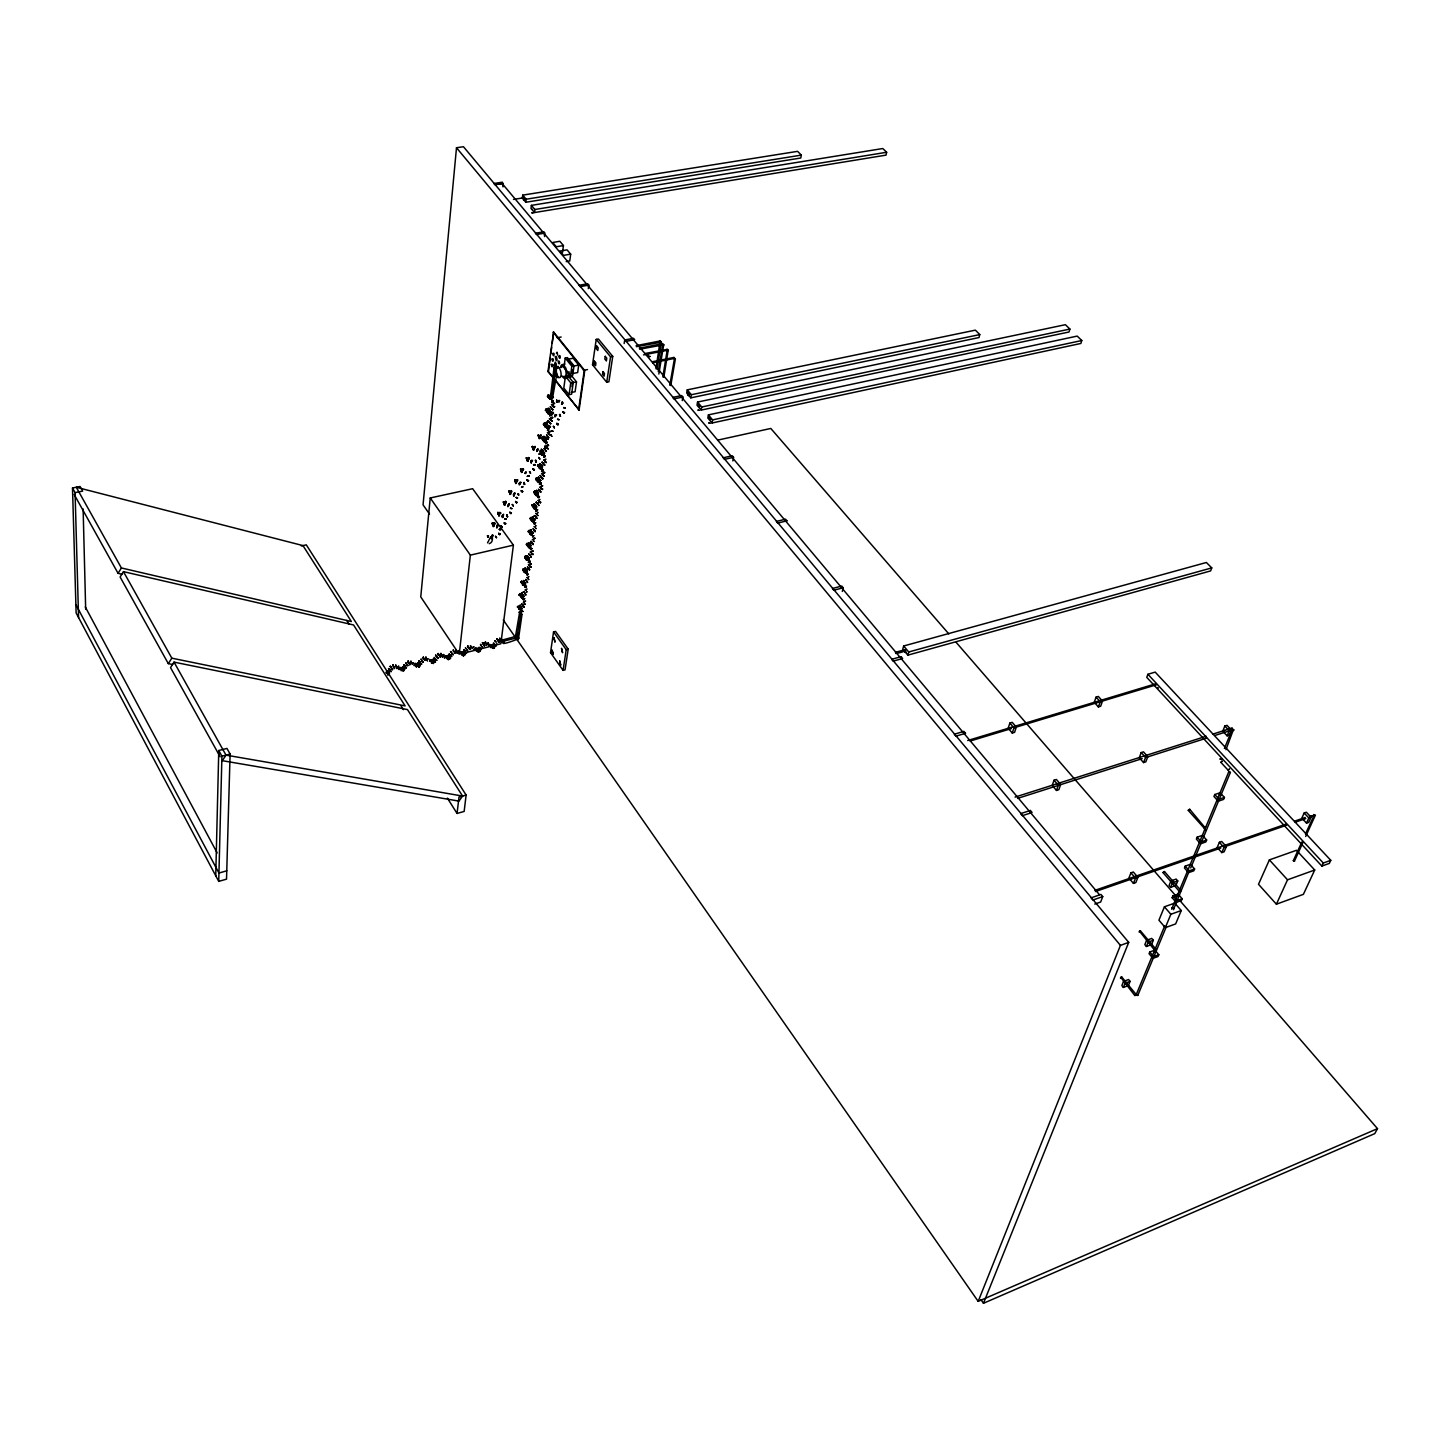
<?xml version="1.0" encoding="UTF-8"?>
<svg xmlns="http://www.w3.org/2000/svg" width="1450" height="1450" viewBox="0 0 1450 1450"><rect width="100%" height="100%" fill="white"/><g stroke="black" fill="none" stroke-linecap="round" stroke-linejoin="round"><path stroke-width="1.5" d="M485.134 643.709L485.641 641.987L485.714 643.147M553.755 426.699L553.991 427.478M487.726 644.507L488.233 642.803L487.979 643.945M492.003 535.648L492.656 534.76L492.275 536.264M533.419 539.962L532.712 539.491M556.093 415.208L555.096 414.954L555.205 416.531M493.308 535.938C490.154 532.73 495.429 541.521 489.23 543.696M905.162 650.832C904.039 650.162 906.757 651.104 905.543 651.286C902.788 648.44 910.274 651.104 895.701 653.479M215.742 875.746L218.769 750.52L226.943 748.418L230.097 754.054L226.526 879.153L218.733 881.382L76.125 612.951L72.5 488.034L80.076 486.493L82.668 491.097L75.074 492.638L72.5 488.034M218.733 881.382L221.922 756.193L218.769 750.52M530.156 551.979L531.552 552.812M530.12 555.132L529.413 554.679M529.721 565.482L528.344 564.576M555.64 358.712L556.002 357.679M556.383 353.202L557.09 352.223L557.652 355.159M558.178 361.884C559.102 358.241 560.606 366.306 558.395 363.098M527.891 578.043L527.22 577.499M526.477 580.326L525.77 580.036M526.096 590.476L525.426 589.933M548.499 397.789L548.571 396.847M549.985 398.659L551.526 399.529L549.949 396.557L550.656 398.097M551.997 413.051L552.522 414.501L551 415.316L551.236 412.036L548.662 414.156L548.807 412.289L547.248 411.383M1134.752 995.461C1139.374 995.135 1135.024 994.392 1134.788 995.479L1120.741 977.282L1121.684 976.938L1136.111 994.446M544.964 425.811L545.653 427.188M546.559 410.966L547.248 412.344M545.961 426.771L546.65 428.131L547.556 426.717M548.082 411.854L548.154 410.912M542.59 438.806L543.261 440.166M543.605 438.244L542.916 440.601L544.566 439.64M540.071 467.915L541.557 468.785L539.346 466.61M540.27 466.066L539.364 467.462L538.693 466.103M540.56 467.897L539.889 466.537L539.001 467.933L540.886 467.426L540.288 468.296L538.856 467.426L540.705 466.157L540.179 469.075L541.194 468.912L541.72 467.589L539.255 466.936M542.01 454.321L543.514 455.209L541.285 453.016M542.137 453.397L541.43 451.149L540.071 451.004L541.521 452.074M536.772 479.551L538.258 480.439L536.826 477.721L536.301 479.044L537.642 479.171L535.702 479.588L536.609 478.192L537.261 479.551M536.337 493.761L535.684 492.402L535.521 494.233M531.135 519.154L531.769 520.496L532.658 519.118M532.168 505.216L533.582 506.068L533.582 504.437L531.787 505.651L533.201 506.503C536.228 504.546 531.679 509.222 533.673 505.706L532.404 504.727L533.636 507.427L534.524 506.05L532.259 504.854M533.455 506.123L532.005 505.234L533.201 506.159M528.289 531.298L529.848 532.168M529.776 533.129L531.153 533.092L529.631 533.111L530.265 534.452L531.643 533.183L530.247 532.331L529.866 534.343C533.745 533.038 530.754 535.612 531.28 533.582L530.011 532.639M530.609 533.926L531.244 535.268L531.407 533.455M530.718 532.984L529.286 530.428L529.921 533.455M524.791 556.909L526.151 556.854L524.646 556.873L525.281 558.214L526.64 556.981L525.263 556.129L524.882 558.105L526.278 557.344L525.625 556.039L525.099 557.344L526.423 557.452L524.9 556.492M526.459 544.149L527.999 545.019M527.782 545.961L529.322 546.849M528.452 559.446L527.365 560.153M530.011 547.139L528.688 547.647M980.871 1299.562L983.463 1303.278L1128.716 942.373L463.456 146.722L456.496 147.737L423.056 504.836L429.526 514.116M491.876 646.646L490.952 647.552L492.402 645.178L491.151 646.247M523.831 570.249L524.465 571.572L525.335 570.231M525.571 572.188L524.954 570.847L524.066 572.206L525.571 572.188L524.773 570.593L526.151 571.427L524.393 572.533L525.136 570.502L525.915 571.898L524.61 571.789L525.335 570.956L526.549 572.424M524.229 603.798L524.936 604.07M465.812 652.627L500.848 643.782L513.391 545.146L472.646 488.704L430.233 497.966L420.754 596.911L459.233 654.276M521.076 581.976L522.562 582.9M522.217 596.657L521.783 595.08M523.776 584.694L523.16 583.353L522.29 584.694L523.776 584.694L522.979 583.099L524.338 583.933L522.598 585.021L523.341 583.009L524.121 584.404L522.816 584.314L523.541 583.462L524.755 584.912M502.951 186.905L502.316 182.192L493.906 183.516L494.921 184.73L503.331 183.407M459.487 652.083L470.362 555.132L430.233 497.966M522.707 195.134L522.362 198.161L525.806 202.257L800.763 158.014L801.342 155.114L797.591 151.344L522.707 195.134L526.169 199.212L525.806 202.257M466.121 795.053L464.145 811.438L457.058 813.45L458.998 797.065L466.121 795.053L306.312 544.856L301.31 545.961M531.371 205.374L531.008 208.419L534.488 212.552L886.004 155.132L886.657 152.268L882.796 148.534L531.371 205.374L534.851 209.507L534.488 212.552M544.638 236.568L544.004 231.801L535.467 233.233L536.518 234.501L545.073 233.069M455.59 651.213L455.753 649.473L456.206 650.669M401.052 668.559L399.837 667.562M402.701 668.033L401.251 668.867L402.882 666.638L403.408 668.359M456.841 653.08L457.384 651.648M458.182 652.138L458.508 651.014M562.546 252.354L563.434 245.557L559.827 241.28L552.704 242.494L556.311 246.772L563.434 245.557M547.973 371.417L553.664 332.068L584.749 370.566L579.094 409.969L547.973 371.417L552.686 376.583M548.517 371.327L550.221 358.241M550.801 353.873L551.671 347.329M552.232 342.979L553.664 332.068M570.684 254.149L563.543 255.381L559.918 251.068L567.041 249.853L570.684 254.149L569.778 260.946L566.207 261.58M565.228 358.023L563.941 367.484L570.521 375.731L572.678 375.296L574.001 365.835L567.385 357.606L565.228 358.023L571.844 366.27L570.521 375.731M565.428 376.239L563.814 388.038L569.089 394.69L571.59 394.183L573.257 382.383L567.947 375.749L565.428 376.239L570.738 382.891L569.089 394.69M674.395 358.494C674.395 357.353 675.664 359.781 674.504 358.386L669.773 385.247M572.786 369.877L572.279 373.611L577.662 372.541L578.713 365.092L573.185 358.241L567.802 359.292L573.312 366.143L578.713 365.092M572.007 386.624L572.569 382.691L576.502 381.894L575.106 391.718L571.191 392.515M588.301 288.641L588.809 285.106L587.685 283.765L579.021 285.324L580.127 286.665L588.809 285.106M516.889 637.692L515.384 637.021L519.716 611.719L520.731 612.516L520.151 616.667M552.631 391.192L552.015 395.415L550.601 395.705L554.335 365.382C555.839 368.608 556.746 362.355 554.263 365.545M516.653 638.852L521.003 613.549L522.036 614.347L518.429 639.214L516.907 638.544M555.459 369.297L551.489 396.829L552.613 397.644L556.8 373.937M578.568 410.078L584.205 370.674L553.139 332.177M662.831 376.982L667.326 349.396L645.395 353.438M517.759 633.233L517.161 637.384L515.384 637.021M518.647 627.016L519.245 622.884M553.229 386.951L554.154 380.607M554.77 376.366L555.368 372.124M1310.021 817.075C1314.57 813.903 1319.79 815.353 1309.459 815.987M550.529 652.627L553.556 631.928L555.549 631.421L568.201 649.147L565.047 669.846L563.071 670.371L550.529 652.627L552.522 652.119M592.524 364.766L596.222 339.409L598.397 338.992L612.752 356.392L608.891 381.785L606.716 382.22L592.524 364.766L594.681 364.349M655.944 368.771L660.131 340.986L661.436 342.2L656.923 369.061M663.828 377.272L668.214 350.139L643.492 354.888M667.435 350.374C669.411 350.864 665.188 348.798 668.377 350.483M658.844 374.028L663.683 344.774L639.613 349.233M563.071 670.371L566.207 649.654L553.556 631.928M606.716 382.22L610.559 356.827L596.222 339.409M636.115 345.662L660.022 340.986L661.436 342.164L636.369 346.677M624.153 343.559L624.714 339.989L633.505 338.285L634.683 339.681L625.893 341.403L624.714 339.989M639.359 348.218L662.342 343.704L663.683 344.81L662.741 344.774L658.246 371.508M670.77 385.537L675.41 358.766M682.243 400.599L682.877 397.028L681.645 395.56L672.709 397.409L673.942 398.895L682.877 397.028M687.246 389.869L686.684 392.968L690.798 397.844L978.986 337.56L979.783 334.587L975.379 330.147L687.246 389.869L691.36 394.726L690.798 397.844M697.559 402.067L696.997 405.184L701.147 410.096L1069.012 331.996L1069.901 329.059L1065.369 324.691L697.559 402.067L701.709 406.997L701.147 410.096M708.397 414.899L707.817 418.017L712.022 423.001L1080.866 343.451L1081.773 340.514L1077.205 336.092L708.397 414.899L712.603 419.884L712.022 423.001M1136.148 994.773L1137.761 995.443L1136.129 994.845L1164.713 925.916M1164.495 871.631L1163.027 872.556L1164.423 871.486L1180.916 890.518M440.691 655.019L441.054 653.914M732.848 460.919L733.555 457.33L732.268 455.789L723.206 457.801L724.511 459.36L733.555 457.33M1188.221 810.314L1189.671 809.227L1205.168 827.805L1204.171 828.131L1188.293 810.459L1189.725 809.372M443.283 655.98L443.827 654.548M1180.717 890.971L1179.43 891.424L1180.844 890.373M1204.171 828.131L1205.584 826.935M1220.864 762.265L1222.35 761.159L1220.9 762.392L1228.15 770.222L1229.564 768.953L1228.277 770.24M532.404 209.308L532.567 209.38M558.939 355.993C560.987 353.601 560.262 361.684 558.939 356.772M842.305 591.419L843.211 587.794L841.761 586.072L832.445 588.482L833.895 590.204L843.211 587.794M462.949 652.862L461.481 653.551L462.967 651.902L463.547 653.461M903.658 645.993L902.788 649.147L907.863 655.146L1210.623 570.919L1211.765 567.893L1206.382 562.491L903.658 645.993L908.733 651.993L907.863 655.146M485.388 643.129L485.206 641.969L485.569 643.728M545.091 425.593L545.671 426.536M1009.871 723.061L1008.167 728.299L1012.263 733.048L1014.601 732.341L1016.305 727.103L1012.227 722.354L1009.871 723.061L1013.967 727.809L1012.263 733.048M662.342 343.704L663.737 345.009M673.942 357.498L674.25 358.458L674.033 357.425L652.409 361.739M1054.041 780.227L1052.211 785.465L1056.47 790.431L1058.844 789.688L1060.675 784.45L1056.416 779.484L1054.041 780.227L1058.301 785.193L1056.47 790.431M1096.073 697.124L1094.243 702.308L1098.393 706.929L1100.659 706.259L1102.489 701.057L1098.339 696.453L1096.073 697.124L1100.242 701.746L1098.393 706.929M410.604 662.686L411.021 661.617M444.878 656.741C444.262 659.533 445.023 654.294 445.531 657.303L446.473 656.053L445.186 655.871M413.178 663.737L413.594 662.65M1147.911 674.286L1146.769 677.368L1321.856 866.085L1329.324 863.403L1330.774 860.321L1155.179 672.111L1147.911 674.286L1323.306 863.022L1330.774 860.321M1141.204 752.568L1139.229 757.77L1143.561 762.573L1145.826 761.848L1147.802 756.664L1143.47 751.861L1141.204 752.568L1145.536 757.389L1143.561 762.573M1102.743 896.589L1092.901 900.033L1091.071 897.858L1100.931 894.433L1102.743 896.589L1100.677 902.009L1094.768 904.075M1130.946 872.846L1128.898 878.066L1133.447 883.376L1135.857 882.543L1137.924 877.322L1133.356 872.012L1130.946 872.846L1135.513 878.156L1133.447 883.376M503.277 619.947L978.188 1301.375L1120.433 945.382L1128.716 942.373M1222.749 731.162L1224.833 726.033L1227.026 725.344L1231.412 730.002L1229.31 735.132L1227.135 735.839L1222.749 731.162L1224.942 730.474M1123.533 981.396L1121.847 985.583L1123.351 987.414L1128.39 985.547L1130.094 981.378L1128.571 979.529L1123.533 981.396L1125.055 983.245L1123.351 987.414M1227.135 735.839L1229.238 730.709L1231.412 730.002M1224.416 748.472L1232.137 729.586L1233.316 730.564L1233.515 729.368L1225.957 749.704M1146.624 940.289L1144.848 944.621L1146.406 946.469L1151.518 944.621L1153.312 940.271L1151.735 938.422L1146.624 940.289L1148.183 942.137L1146.406 946.469M1170.947 880.911L1169.081 885.461L1170.694 887.327L1175.896 885.497L1177.762 880.947L1176.149 879.081L1170.947 880.911L1172.561 882.778L1170.694 887.327M1164.423 906.794L1158.931 920.188L1165.311 927.656L1175.642 923.922L1181.243 910.546L1174.79 903.096L1164.423 906.794L1170.857 914.279L1165.311 927.656M1149.777 951.979L1149.053 953.701L1152.967 958.359L1158.079 956.493L1158.804 954.752L1154.889 950.113L1149.777 951.979L1153.692 956.637L1158.804 954.752M1172.162 897.731L1172.905 895.919L1178.107 894.07L1182.167 898.746L1181.406 900.541L1176.204 902.408L1172.162 897.731L1175.624 896.499M1185.212 866.121L1184.451 867.97L1188.565 872.664L1193.803 870.816L1194.582 868.967L1190.45 864.291L1185.212 866.121L1189.326 870.798L1173.376 909.73M1197.156 837.176L1196.377 839.079L1200.546 843.773L1205.856 841.942L1206.636 840.039L1202.449 835.363L1197.156 837.176L1201.343 841.87L1206.636 840.039M1214.756 794.528L1213.958 796.503L1218.236 801.197L1223.601 799.403L1224.416 797.428L1220.121 792.751L1214.756 794.528L1219.051 799.222L1224.416 797.428M1171.636 909.186L1228.875 771.545M1154.164 951.834L1154.889 950.113M1177.364 895.882L1178.107 894.07M1219.305 794.709L1220.121 792.751M1137.779 995.407L1166.434 926.441M1190.722 867.934L1230.379 772.451L1228.857 771.618M399.457 668.957L399.674 668.486M1219.396 842.287L1217.202 847.471L1221.824 852.6L1224.126 851.803L1226.338 846.637L1221.697 841.489L1219.396 842.287L1224.018 847.434L1221.824 852.6M396.883 667.87L397.101 667.399M398.224 667.054L398.696 666.003L397.844 667.616M398.442 666.583L397.771 666.982M395.669 665.967L395.868 665.496M414.827 664.553L414.646 665.024M412.253 663.502L412.072 663.991M503.857 641.426L503.875 642.006M429.762 661.127L429.907 660.62M501.247 640.664L501.283 641.263M427.17 660.131L427.315 659.623M428.656 658.753L428.076 659.152M425.938 658.246L426.083 657.738M442.178 656.306L442.286 655.781M459.686 653.406L459.759 652.881M474.513 649.582L474.802 648.458L475.944 649.292L474.966 648.204M470.67 646.881L470.706 646.319M471.921 648.73L471.957 648.168M473.298 647.189L473.262 647.733M659.967 341.058L660.185 342.001M455.916 650.107L456.025 651.268M501.555 640.229L516.001 636.351L516.544 638.054M503.531 643.456C506.34 638.852 501.156 643.456 503.585 642.713C499.253 646.918 541.394 630.931 501.99 641.625M1269.384 859.886L1258.509 884.301L1276.399 904.202L1303.387 894.342L1314.715 870.018L1296.481 850.298L1269.384 859.886L1287.527 879.806L1276.399 904.202M1304.166 812.997L1301.846 818.126L1306.523 823.111L1308.734 822.349L1311.054 817.22L1306.378 812.236L1304.166 812.997L1308.842 817.981L1311.054 817.22M1306.523 823.111L1308.842 817.981M556.021 367.756L558.069 367.448M557.398 367.72L557.525 366.759M1293.327 860.666L1294.433 861.155L1293.327 860.666L1301.81 842.015M1314.135 815.19L1305.489 833.931M1294.433 861.155L1302.879 842.649M1305.689 836.487L1315.114 815.77M1321.856 866.085L1323.306 863.022M1234.004 730.093L1232.156 729.839M1230.398 772.397L1228.549 771.908M487.544 542.862L490.608 537.044M1180.209 900.957L1377.5 1128.644L1374.763 1133.628L983.463 1303.278M502.443 515.276L503.585 514.224L503.331 515.638M1158.296 688.134L1157.879 687.481M504.926 502.534L506.068 501.483L505.126 503.132M516.327 480.856L517.505 479.787L517.215 481.219M550.692 398.388L549.224 397.499L550.692 396.702L550.257 398.968L548.789 398.079L550.257 397.282M545.236 425.394L546.215 427.097M541.285 452.382L540.324 450.696L540.306 452.346L542.119 452.835M538.53 464.725L537.624 466.121L539.201 466.084L539.327 464.344L537.497 465.613L538.929 466.483M537.334 480.439L539.237 480.494L537.805 479.624L537.406 481.744L538.838 480.965L537.424 480.095M527.963 458.708L529.159 457.656L528.869 459.088M528.96 547.23L529.794 546.052L528.398 545.2L527.564 546.378L529.159 547.737M533.872 447.47L535.086 446.401L534.071 448.068M539.853 436.124L541.067 435.054L540.053 436.722M517.831 493.888L518.339 494.613M122.453 574.345L118.066 573.33L121.401 567.965L76.288 487.254L302.978 545.599L351.353 621.524L121.401 567.965M123.468 571.644L171.825 658.173L405.13 705.914L353.564 624.968L123.468 571.644L120.114 577.009L168.309 663.629L172.713 664.517M400.508 668.686L400.381 667.435M168.309 663.629L171.825 658.173M174.036 662.124L226.019 755.124L222.321 760.688L458.961 801.107L462.568 796.068L407.468 709.594L174.036 662.124L170.52 667.598L220.164 756.809M515.529 481.636L514.659 480.113L516.418 483.376L515.529 481.853M430.215 660.421C433.224 658.717 427.333 662.433 430.342 660.729M489.737 645.105C492.456 643.438 486.964 647.008 489.683 645.341M460.157 652.717L461.136 651.811L460.139 653.334M523.323 197.852L524.592 199.23L523.45 197.834L523.577 198.813L523.396 197.834L513.518 199.411M386.353 672.419L387.277 671.604L386.425 672.909M387.639 674.812L387.621 673.362M522.036 614.347L520.278 613.894M520.731 612.516L518.937 612.154L520.151 612.335M699.806 406.544L698.501 405.239L699.788 406.58M548.897 412.652L548.082 413.939L549.369 412.489M550.311 414.464L549.768 415.788L551.054 414.337M546.396 423.799L546.396 422.131L547.303 424.161L544.692 426.119L544.475 423.491L544.711 425.466M548.299 428.439C546.324 430.251 551.181 429.762 547.375 430.215M543.243 438.643L542.717 439.966M544.638 440.456L544.094 441.779L545.744 440.927L543.678 440.419L542.971 438.136L543.931 438.208M544.91 440.456L544.384 441.761M544.838 441.652L545.363 440.329M539.346 465.939L538.802 467.244L540.161 466.429M540.995 467.716L540.469 469.021M540.904 468.948L541.448 467.643M539.074 481.146L538.258 482.524L539.255 482.343M538.965 482.397L539.889 481.636L538.784 481.201M1313.718 814.519L1314.262 815.607M537.062 495.737L537.588 494.432M535.159 508.932C537.37 506.177 532.313 509.349 535.449 508.841L535.993 507.536M532.567 519.481L531.135 519.698M533.274 522C535.485 519.245 530.446 522.435 533.582 521.891L534.198 521.184M531.425 534.959L531.951 533.673M533.038 536.645C532.73 534.688 533.165 538.186 532.44 536.717M529.576 547.792L529.703 546.451M525.244 570.593L523.921 571.373L523.831 568.672L523.088 570.702L524.827 569.596L523.45 568.763L522.761 570.376L524.266 570.376L523.649 569.034L522.852 569.487L524.356 570.394M525.933 573.112C528.978 570.086 522.942 573.421 526.241 572.931M522.689 582.556C521.13 585.129 524.991 582.519 522.236 581.631L521.329 581.613L522.199 582.991L522.725 581.686L521.42 581.577M524.139 585.582C527.184 582.519 521.166 585.927 524.447 585.383M525.752 587.214C525.752 584.549 525.879 588.646 525.154 587.232M388.129 672.129L388.419 670.734L387.476 671.567M389.343 674.014L388.799 672.311L388.509 673.706M388.165 675.066L388.147 673.616M431.466 660.457L432.879 660.257L432.517 661.671M478.627 650.379L480.041 650.198L479.606 651.63M494.341 644.235L493.616 642.821L493.507 643.927M478.536 650.434L478.79 651.847L477.558 651.63L479.044 650.053L480.258 651.032L478.971 651.141M555.749 364.675C555.241 356.863 554.371 369.442 555.767 365.11M499.162 512.629L500.794 513.373L499.308 513.572M667.036 349.178L667.254 350.175M511.415 492.474L511.143 490.571M463.746 653.261L463.148 651.684L462.749 653.116M516.2 480.24L517.704 480.041L517.143 481.581M521.982 469.22L523.504 469.021L522.942 470.579M533.745 446.854L535.286 446.654L534.706 448.213M528.797 459.451L528.543 457.511L527.963 459.07M449.989 655.074L449.174 653.732L449.138 654.766M539.726 435.489L541.267 435.29L539.853 436.468M674.25 358.458L652.663 362.772M551.87 412.398L553.537 413.196L551.181 413.939L551.254 415.461L551.834 413.558M435.018 658.717L434.184 657.412L434.184 658.409M403.589 668.124L402.701 666.855L402.756 667.798M554.099 364.566L556.021 365.201M556.564 366.669L555.857 367.557L557.289 366.759M556.637 367.738L557.724 367.575L557.126 366.56M502.262 641.625L502.153 640.338M389.524 673.779L388.618 672.546L388.691 673.471M1155.922 950.421L1154.871 950.638L1156.321 949.732M526.604 588.972L527.184 589.081M522.798 597.237L520.387 596.603L521.202 595.497L522.562 596.331C521.148 598.578 524.084 596.312 521.039 596.711L521.565 595.406L522.326 596.802M523.939 599.702L523.359 599.575M528.416 576.52L528.996 576.647M527.093 574.707L527.673 574.236M529.939 561.929L528.308 562.546M531.171 549.641L530.591 549.514M536.228 525.734L535.648 525.607M537.678 512.521L538.276 512.647M533.256 521.221L533.709 521.366M521.547 608.873L521.384 607.079L521.511 609.308M540.034 499.507L539.436 499.38M535.141 508.153L535.974 507.826M406.671 663.774L406.091 663.248M517.904 606.263L519.173 607.097C517.632 610.486 521.583 605.592 518.556 607.858L517.342 607.043L519.046 605.991L519.028 607.568L517.668 606.734M538.675 497.694C537.986 497.513 538.729 498.329 538.512 496.263L537.986 497.567M545.399 459.106L546.016 459.233M525.716 473.498L524.737 473.371L525.987 472.555M526.332 558.268L527.728 559.283C526.06 561.966 530.048 558.685 526.423 559.174L526.332 558.268L527.601 559.156L526.205 559.918L526.586 557.96L527.963 558.794L526.586 560.026L525.969 558.685L527.474 558.685L526.096 558.739M544.022 457.294L544.638 457.421M528.162 545.508L529.431 546.433M503.313 515.058L502.516 515.457M526.839 543.696L528.108 544.62M546.759 427.17L547.248 427.261M550.166 415.008L551.036 414.664M550.003 415.86L549.876 415.842M548.771 413.214L549.26 413.286M534.071 503.984L535.503 505.035L534.162 504.908C534.017 501.664 536.536 507.156 534.252 504.346M552.196 400.907L552.704 400.998M552.033 401.795L553.157 401.469M516.436 497.731L516.78 497.749M542.028 437.248L543.388 437.392M549.242 409.589L547.774 408.465L549.133 408.646M548.064 410.749L548.263 412.634L548.789 411.292L546.686 412.144L547.212 410.821L545.78 409.843M526.169 471.83L525.824 471.83M549.115 396.738L547.502 396.792L549.188 395.796M546.088 425.829L544.493 425.883M543.097 438.752L541.521 438.806M532.023 460.737L531.207 461.118M537.624 449.554L537.95 449.518M545.744 442.504L546.07 442.468M521.076 594.645L520.912 596.421M402.593 669.846L403.807 670.842L401.052 669.447L402.284 670.462M551.779 431.103L552.124 431.067M549.659 426.808L549.985 426.771M557.906 419.576L558.232 419.539M415.498 665.061L415.788 663.248M564.068 407.939L564.394 407.885M561.947 403.589C563.905 403.354 561.585 400.526 562.274 403.517M431.719 660.276L434.275 660.294L433.024 659.333L432.843 660.529L434.239 660.33L433.206 659.116L432.118 661.689M421.787 660.04L421.243 659.514M497.368 525.571L498.347 525.19L496.933 525.987M494.504 644.018L493.761 643.619M514.261 493.653L515.257 493.272L513.808 494.051M510.744 508.461L511.107 508.479M520.024 482.796L521.003 482.415L519.372 483.176M481.309 645.413L480.566 644.996M479.823 647.624L479.08 647.207M435.199 658.554L434.511 658.119M460.121 652.029L461.372 652.228L459.904 652.917M450.171 654.893L449.446 654.457M978.188 1301.375L1377.5 1128.644M490.988 646.247L492.184 646.482M547.393 445.422L548.481 445.132L546.777 445.821M1231.684 729.368C1233.316 729.731 1231.358 726.124 1232.391 729.894L1215.209 735.368M1125.055 983.245L1130.094 981.378M661.309 342.399L660.475 342.182M1148.183 942.137L1153.312 940.271M1287.527 879.806L1314.715 870.018M1170.857 914.279L1181.243 910.546M488.034 643.057L487.49 644.416M1182.167 898.746L1176.965 900.595L1172.905 895.919M1172.561 882.778L1177.762 880.947M1189.326 870.798L1194.582 868.967M1094.877 890.373L1286.077 824.089M1294.578 821.153L1305.199 817.456M1095.439 891.551L1220.791 848.051M1225.051 846.564L1286.658 825.195M1295.158 822.241L1305.779 818.561M1135.513 878.156L1137.924 877.322M1224.018 847.434L1226.338 846.637M559.048 401.686L558.159 401.324L559.573 400.834M552.504 412.199L553.411 412.561L552.178 413.649L549.713 412.851M522.598 469.002L523.504 469.383L522.326 470.434M511.071 490.916L511.959 491.296L510.799 492.347M531.661 460.139L532.549 460.502L531.371 461.571M519.988 482.198L520.876 482.56L519.463 483.666M514.243 493.054L515.131 493.435L513.971 494.486M499.761 512.394L500.667 512.774L499.507 513.808M1015.054 797.101L1206.183 736.256M1212.617 734.189L1231.956 728.045M1058.301 785.193L1060.675 784.45M1145.536 757.389L1147.802 756.664M1017.664 798.37L1142.201 758.64M1146.497 757.281L1206.618 738.104M967.694 740.515L1156.321 683.584M970.141 741.041L1011.339 728.607M1013.967 727.809L1156.592 684.726M443.591 654.512L443.084 655.908M445.73 655.799L445.241 657.176M522.798 487.2L521.837 487.073M226.762 870.816L218.95 873.045L75.871 604.596M415.606 663.538L415.135 664.934M895.429 652.337L904.8 649.745M908.733 651.993L1211.765 567.893M221.922 756.193L230.097 754.054M566.207 649.654L568.201 649.147M470.362 555.132L513.391 545.146M717.931 440.075L770.802 428.457L948.808 633.886M712.603 419.884L1081.773 340.514M701.709 406.997L1069.901 329.059M691.36 394.726L979.783 334.587M1156.248 949.605L1140.389 930.791L1139.428 931.136L1155.124 950.819M551.779 396.539L553.429 397.228M570.738 382.891L573.257 382.383M568.364 377.417L572.297 376.638L576.502 381.894M571.844 366.27L574.001 365.835M583.462 370.366L587.504 369.569M610.559 356.827L612.752 356.392M557.162 337.778L561.168 337.016M547.103 427.804L545.979 427.333M545.762 443.573L547.031 442.141L545.653 443.7M534.851 209.507L886.657 152.268M526.169 199.212L801.342 155.114M496.806 184.241L502.081 183.425L1099.354 894.596M539.908 484.264L541.158 482.85L539.418 484.282L540.741 484.373M534.198 523.812L534.887 523.903C536.138 520.532 532.44 525.226 535.231 523.831M531.244 533.763L532.331 534.126L530.627 534.452M529.866 547.647L528.779 547.284M527.347 560.443L528.579 559.048M528.67 562.256C532.295 559.682 525.625 562.817 530.048 562.274M555.857 366.306L555.622 363.225L554.933 364.603M522.671 597.744L520.731 596.276M553.32 403.553L554.063 403.716M551.199 420.591L551.942 420.754M546.668 445.44L548.589 445.531L547.031 445.513M545.2 446.546L547.121 446.636M547.176 448.34L547.919 448.467M492.982 524.683L492.112 523.214L493.888 526.477L493.018 524.991M545.2 462.024L545.943 462.133M498.528 514.079L497.658 512.593L499.434 515.856L498.564 514.369M504.147 503.386L503.277 501.881L505.035 505.144L504.165 503.639M543.224 475.564L543.967 475.673M509.802 492.565L508.932 491.043L510.69 494.323L509.82 492.801M541.357 486.094L542.101 486.185M521.311 470.597L520.441 469.057L522.181 472.338L521.311 470.779M537.986 500.431L539.309 500.522M537.442 515.421L538.186 515.493M545.998 425.339L543.623 424.487L545.581 424.487L544.928 426.971L546.433 426.155L545.889 424.632M535.539 528.452L536.283 528.525M533.763 538.53L534.506 538.603M532.331 539.545L533.636 539.618M533.673 541.357L534.416 541.43M531.914 551.344L532.658 551.399M530.482 552.323L531.425 552.377M522.979 486.529L521.529 487.309M530.066 564.032L530.809 564.086M528.652 565.011L529.957 565.065M524.374 604.143L525.299 604.179M526.948 574.78L527.673 574.816M519.553 593.993L520.912 594.826C519.372 598.234 523.359 593.322 520.296 595.606L519.082 594.772L520.804 593.702L520.786 595.279L519.426 594.446M520.858 595.823L521.764 595.841M519.1 608.094L520.459 608.928M520.314 609.399L518.955 608.565M533.618 506.666L535.032 507.518L533.6 508.298L533.999 506.231L535.412 507.083L533.999 508.406L533.346 507.047L534.887 507.029L534.814 507.935L533.509 507.029M531.697 519.173L530.301 518.321L531.715 517.559L531.334 519.589L529.921 518.737L531.806 518.792M533.038 521.003L531.643 520.133L533.056 519.372L532.676 521.42L531.262 520.55L533.147 520.623M528.543 530.918L529.939 531.769M526.839 577.553L528.126 577.626M528.144 579.384L528.888 579.42M524.483 601.388L525.408 601.424M541.285 454.666L542.662 452.545L541.213 453.324L543.786 454.611L542.318 454.865M537.968 464.798L538.929 464.834M539.327 465.994L537.896 465.124M536.047 478.282L537.479 479.153L536.047 479.914L536.446 477.811L537.877 478.681L536.881 480.711L538.24 479.877L535.956 478.609M534.144 491.623L535.576 492.493L534.144 493.254L534.543 491.169L535.956 492.039L534.053 491.985M535.503 493.435L536.917 494.305L535.503 495.084L535.521 492.728L536.337 493.199L534.978 494.033L535.902 493L537.316 493.852L535.412 493.798M548.843 397.155L547.375 396.267L548.843 395.469M545.834 409.589L547.303 410.477M548.662 412.543L547.194 411.655M543.841 423.599L545.309 424.469M544.819 425.303L543.369 424.415L544.276 423.056L547.303 423.817L545.889 424.995M542.282 436.939L543.243 436.976M542.826 439.151L541.394 438.281M525.045 590.005L526.332 590.059M526.35 591.836L527.093 591.854M524.175 602.366L523.269 602.33M550.547 418.941L549.206 418.814L551.145 418.905M548.752 432.771L547.556 432.825M534.017 526.658L535.521 526.694M537.406 513.681L535.884 513.644M535.974 510.781L537.497 510.817M541.231 487.236L539.708 487.218M541.647 473.806L543.188 473.842M543.261 470.942L541.72 470.924M226.019 755.124L462.568 796.068M517.813 639.885L517.161 638.961M550.529 434.656L548.952 434.638M550.601 431.701L549.043 431.701M547.647 429.889L549.043 428.294M550.257 431.266L548.771 432.009M481.346 645.558L480.439 644.326M483.43 643.909L482.252 642.604L483.122 643.311M553.193 404.84L551.598 404.84M553.266 401.868L551.671 401.868M1120.415 978.079L1121.684 976.938M523.939 591.781L524.501 592.506M454.303 651.884L455.119 653.189M453.071 650.017L453.868 651.322M525.734 579.347L527.655 582.519L526.531 581.051M542.916 470.507L541.466 471.232M436.758 656.56L435.653 655.146L436.559 655.944M1139.084 931.969L1140.389 930.791M438.951 655.074L437.846 653.642L438.752 654.457M533.074 528.489L533.654 529.232M421.007 658.934L421.714 660.276M1163.099 872.701L1179.503 891.569M537.153 510.382L535.721 511.107M548.662 437.918L547.466 436.359L548.589 437.32M548.499 425.666L547.357 424.687M477.702 649.292L479.007 649.183L477.993 648.005L476.307 649.781L478.627 648.494L477.558 649.419M550.638 406.761L552.722 409.933L551.507 408.374M403.97 669.701L404.931 668.849L402.629 670.879L403.771 669.809M386.407 671.459L387.513 672.637L386.117 672.836M434.112 662.124L432.934 663.212L435.254 661.327L434.076 662.396M447.089 656.107L448.104 657.339L446.691 657.539M449.138 658.318L447.941 659.406L449.355 659.206L449.464 657.267L450.515 658.445L449.083 658.681M464.073 654.53L462.659 654.729L463.656 655.962L463.801 654.077L465.214 653.896L463.982 654.965M550.801 394.273L550.946 396.031M559.591 400.49L558.033 400.689L558.975 402.085M525.625 601.007L524.229 601.714M524.302 602.801L523.613 602.439M496.462 643.256L496.933 643.202M526.731 591.745L526.713 591.926M528.525 579.311L528.525 579.493M530.736 556.51L530.736 556.655M534.035 541.321L534.035 541.466M533.836 529.54L533.129 529.159M534.579 526.604L535.286 527.057M535.92 528.416L535.92 528.561M537.805 515.511L537.098 515.058M537.171 514.079L535.757 513.246M538.367 500.413L539.074 500.939M540.288 487.146L540.995 487.653M542.952 474.241L541.502 473.389M541.466 476.724L540.759 476.325M544.167 460.212L544.185 460.303M546.886 447.053L545.436 446.183M544.692 449.138L543.949 448.684M548.789 437.592L548.082 437.175M545.164 423.962L543.569 423.998L544.257 425.376M548.897 433.242L547.429 432.372M550.293 435.054L548.825 434.184M550.148 418.833L550.909 419.322M547.937 420.953L549.423 421.859L547.955 420.971M552.957 405.239L551.471 404.369M551.453 407.794L549.985 406.924M541.847 452.926L542.518 454.303L540.941 454.339M546.65 435.29L546.686 435.362M538.82 489.611L538.82 489.719M527.601 567.331L527.582 567.494M527.093 581.686L527.075 581.867M525.299 594.119L525.281 594.301M546.251 426.644L545.418 425.158M392.044 668.921L392.062 668.903M450.95 656.197L450.696 656.324M482.977 642.658L483.031 644.144M454.684 653.388L454.72 651.902M457.276 653.134L457.312 651.63M453.487 650.035L453.433 651.521M447.488 656.107L447.833 657.521L446.564 657.357M438.516 655.255L438.281 653.461L438.716 654.675M441.108 655.074L440.891 653.261L441.308 654.476M1224.833 726.033L1229.238 730.709M411.002 662.759L410.876 660.946L411.238 662.179M395.814 666.656L395.723 664.825L396.049 666.058M956.221 642.441L1175.769 895.81M456.496 147.737L1120.433 945.382M555.314 374.245L558.123 377.779M555.459 380.099L579.094 409.969M406.435 663.393C403.771 660.548 409.861 668.758 406.743 664.408M556.021 360.271L556.909 360.669L557.018 358.947M346.731 620.419L349.142 624.207M401.052 705.896L403.462 709.684M447.397 798.134L457.058 813.45M74.204 494.504L118.066 573.33M85.278 606.934L217.192 852.963M519.444 483.067L519.698 484.373M525.353 472.374L525.48 473.334M558.812 367.611L557.978 366.324L557.471 367.774M551.399 398.369L550.003 399.239M543.388 454.049L542.028 454.883M393.838 666.837C396.72 671.459 390.757 661.853 393.639 666.474M549.478 422.439C552.921 427.061 545.834 417.546 549.278 422.186M521.13 608.928L519.843 609.689M545.291 438.009C548.698 442.631 541.666 433.133 545.091 437.737M545.472 450.153C548.861 454.756 541.883 445.277 545.272 449.881M543.297 451.784C545.78 454.829 538.748 446.147 543.116 451.512M543.496 463.801C546.868 468.386 539.926 458.943 543.297 463.529M545.49 424.451L544.656 422.965L544.131 424.288M539.599 490.734C542.934 495.284 536.065 485.877 539.4 490.426M537.279 492.021C533.944 487.472 540.796 496.861 537.461 492.311M535.775 517.143C539.056 521.656 532.295 512.303 535.594 516.834M533.473 518.375C530.192 513.862 536.953 523.214 533.654 518.701M529.757 544.257C526.495 539.763 533.183 549.079 529.921 544.584M496.154 537.334L495.918 536.681M501.682 526.839L501.446 526.187M497.132 527.438L496.897 526.785M512.883 505.543L512.647 504.872M508.298 506.123L509.222 503.585L508.062 505.452M75.074 492.638L78.572 617.591M83.121 508.932L85.677 609.254M529.903 472.066L530.138 472.791M537.243 450.896L536.989 450.134M547.937 438.987L547.701 438.226M561.567 367.521A5.274 2.229 78.5 0 1 564.467 367.484A5.274 2.229 78.5 0 1 566.08 374.046A5.274 2.229 78.5 0 1 563.742 376.347M566.044 377.798A7.105 3.009 78.5 0 1 562.111 375.985M560.516 367.502A7.105 3.009 78.5 0 1 564.467 365.726M565.264 366.959A7.105 3.009 78.5 0 1 566.551 376.801M562.963 365.744A7.087 3.009 78.5 0 1 564.92 364.095M568.98 371.617A7.087 3.009 78.5 0 1 567.512 377.906M486.403 645.268L486.892 643.836L486.493 645.286M549.006 426.608C548.1 430.251 548.589 429.907 549.006 426.608M487.508 535.684L488.161 537.171L487.508 535.684M560.117 415.86L559.881 414.464L560.117 415.86M445.331 656.234L444.316 657.774L445.331 656.234M446.473 658.427L447.488 657.502L446.473 658.427M488.994 646.066L489.484 644.652L488.994 646.066M533.292 544.185L531.896 543.351L533.292 544.257M531.969 542.373L530.555 541.521L531.969 542.445M531.896 208.329L531.896 208.329M904.764 651.974L905.888 652.319L904.764 651.974M501.791 639.45L503.404 640.32L501.791 639.45M532.875 554.553L531.498 553.719L532.875 554.553M458.979 650.524L457.964 652.047L458.979 650.524M459.251 653.298L460.23 652.373L459.251 653.298M461.408 654.584L462.387 653.66L461.408 654.584M531.044 567.222L529.649 566.388L531.044 567.222M647.516 354.942L648.114 356.229L647.516 354.942M529.594 569.614L528.217 568.781L529.594 569.614M687.934 393.222L689.475 394.346L687.934 393.222M551.381 364.512C551.87 370.384 553.972 362.754 551.381 364.512M552.106 359.02C552.541 364.856 554.77 357.316 552.106 359.02M552.831 353.51C553.248 359.328 555.531 351.843 552.831 353.51M553.9 367.702C554.389 373.574 556.492 365.926 553.9 367.702M555.368 356.682C555.857 362.591 557.978 354.888 555.368 356.682M698.266 405.456L699.625 406.181L698.266 405.456M709.123 418.307L710.663 419.449L709.177 418.162M475.963 647.987L474.023 650.071L475.963 647.987M476.252 650.76L477.213 649.836L476.252 650.76M472.809 647.606L473.769 646.7L472.809 647.606M548.988 397.663L550.529 398.551L548.988 397.663M545.562 410.006L547.085 410.876L545.562 410.006M546.976 411.818L548.499 412.688L546.976 411.818M543.986 440.619L545.49 441.489L544.058 438.661L543.986 440.619M524.683 592.742L523.305 591.926L524.683 592.742M537.153 480.494L538.621 481.364L537.153 480.494M538.131 481.364L539.618 482.252L538.186 479.533L538.131 481.364M533.89 492.021L535.358 492.891L533.89 492.021M535.231 493.834L536.717 494.722L535.231 493.834M536.228 494.686L537.696 495.574L536.228 494.686M535.884 507.862L534.252 508.805L535.884 507.862M530.138 518.321L531.588 519.209L530.138 518.321M531.479 520.151L532.929 521.021L531.479 520.151M532.458 520.967L533.908 521.855L532.458 520.967M525.625 557.652L527.057 558.522L525.625 557.652M527.456 544.928L528.888 545.816L527.456 544.928M524.193 606.879L522.816 606.064L524.193 606.879M525.154 572.061L526.567 572.949L525.154 572.061M520.604 596.186L522 597.074L520.604 596.186M520.786 594.355L519.227 595.243L520.786 594.355M522.054 582.719L523.468 583.607L522.054 582.719M521.583 596.911L522.979 597.799L521.583 596.911M523.359 584.549L524.773 585.419L523.359 584.549M517.559 606.626L518.955 607.514L517.559 606.626M518.538 607.332L519.934 608.221L518.538 607.332M518.846 608.456L520.242 609.344L518.846 608.456M519.825 609.163L521.221 610.051L519.825 609.163M522.888 605.049L521.529 604.233L522.888 605.049M708.905 422.947L709.938 423.237L708.905 422.947M698.084 410.078L699.099 410.386L698.084 410.078M688.442 394.074L689.475 394.309L688.551 393.965M689.257 395.433L688.224 395.379L689.257 395.433M552.142 650.252L553.139 654.331L552.142 650.252M553.954 637.819L554.969 641.915L553.954 637.819M594.428 361.141L594.047 363.841L595.551 365.69L595.95 362.989L594.428 361.141M596.657 345.916L596.258 348.634L597.781 350.483L598.179 347.764L596.657 345.916M559.664 660.892L560.679 664.988L559.664 660.892M561.531 648.458L562.546 652.572L561.531 648.458M602.964 371.599L602.566 374.299L604.088 376.166L604.487 373.466L602.964 371.599M605.248 356.356L604.831 359.074L606.372 360.941L606.771 358.222L605.248 356.356M649.981 356.483L648.313 356.501L649.981 356.483M417.6 665.641L416.132 666.438L417.6 665.641M417.817 665.985L418.996 667.018L417.817 665.985M417.908 664.209L416.44 665.006L417.908 664.209M430.161 659.75L431.303 660.801L430.161 659.75M431.411 661.617L432.535 662.668L431.411 661.617M432.952 662.143L433.351 663.574L434.257 661.218L435.507 662.179L432.952 662.143M556.691 400.635L556.655 402.085L556.691 400.635M562.364 401.922L562.346 403.372L562.364 401.922M500.341 639.414L499.797 638.254L500.341 639.414M501.048 640.084L501.483 641.842L501.048 640.084M497.259 638.725L497.676 640.483L497.259 638.725M498.528 640.574L498.945 642.314L498.528 640.574M446.437 657.738L447.524 658.808L446.437 657.738M447.996 658.336L448.34 659.75L449.282 657.466L450.479 658.481L447.996 658.336M524.701 199.031L523.722 198.994L524.646 198.958M483.919 644.217L484.282 645.975L483.919 644.217M531.969 212.878L532.929 213.041L531.969 212.878M461.372 653.896L462.405 654.965L461.372 653.896M462.949 654.53L463.239 655.962L464.218 653.751L465.432 654.729L462.949 654.53M523.613 200.082L524.574 200.245L523.613 200.082M499.978 638.834L499.779 639.994L499.978 638.834M470.525 645.703L470.851 647.479L470.525 645.703M469.691 649.074L469.202 647.896L469.691 649.074M487.617 535.775L487.726 537.153L488.559 535.829L487.617 535.775M491.169 537.153L491.278 538.53L492.112 537.207L491.169 537.153M467.951 646.048L468.278 647.824L467.951 646.048M493.109 525.244L493.199 526.64L494.051 525.317L493.109 525.244M496.679 526.64L496.77 528.018L497.622 526.694L496.679 526.64M498.655 514.623L498.746 516.019L499.597 514.696L498.655 514.623M502.226 516.019L502.316 517.414L503.168 516.091L502.226 516.019M476.216 650.053L477.195 651.159L476.216 650.053M504.256 503.893L504.346 505.307L505.216 503.984L504.256 503.893M507.844 505.289L507.917 506.702L508.787 505.379L507.844 505.289M509.911 493.054L510.001 494.468L510.871 493.145L509.911 493.054M513.499 494.45L513.59 495.882L514.46 494.559L513.499 494.45M515.62 482.089L515.711 483.539L516.599 482.216L515.62 482.089M519.227 483.502L519.317 484.934L520.188 483.611L519.227 483.502M521.402 471.032L521.474 472.483L522.362 471.159L521.402 471.032M527.238 459.849L527.311 461.317L528.217 459.976L527.238 459.849M530.863 461.263L530.936 462.731L531.842 461.39L530.863 461.263M533.129 448.558L533.201 450.026L534.107 448.684L533.129 448.558M536.754 449.971L536.844 451.458L537.751 450.116L536.754 449.971M539.074 437.139L539.146 438.625L540.071 437.284L539.074 437.139M542.735 438.571L544.221 440.963L544.638 438.788L542.771 440.093L543.714 438.716L542.735 438.571M548.752 427.025L548.825 428.529L549.749 427.188L548.752 427.025M554.861 415.371L554.915 416.893L555.857 415.552L554.861 415.371M489.719 644.398L490.644 645.504L489.719 644.398M491.314 645.159L491.169 647.661L492.511 645.395L491.314 645.159M492.583 646.99L493.507 648.114L492.583 646.99M439.948 656.542L439.513 655.327L439.948 656.542M442.123 655.128L442.341 656.941L442.123 655.128M425.919 657.086L426.101 658.898L425.919 657.086M424.941 660.294L424.089 659.261L424.995 660.094M427.152 658.971L427.333 660.783L427.152 658.971M423.309 657.194L423.491 659.025L423.309 657.194M412.452 664.064L412.108 662.831L412.452 664.064M409.462 662.868L409.607 664.68L409.462 662.868M408.248 660.982L408.374 662.795L408.248 660.982M396.938 666.71L397.028 668.541L396.938 666.71M393.403 666.021L393.077 664.789L393.403 666.021M394.309 666.674L394.382 668.504L394.309 666.674M1172.253 907.736L1173.775 908.697L1172.253 907.736M1206.346 830.306L1204.533 829.817L1206.346 830.306M1221.951 759.492L1220.102 759.002L1221.951 759.492M548.535 394.763L549.043 396.684L548.535 394.763M552.214 396.067L552.722 397.989L552.214 396.067M559.501 414.682L560.498 416.241L559.501 414.682M563.053 411.709L564.05 413.268L563.053 411.709M553.374 426.318L554.389 427.859L553.374 426.318M556.891 423.346L557.906 424.886L556.891 423.346M547.321 437.846L548.317 439.368L547.321 437.846M550.801 434.855L551.816 436.377L550.801 434.855M494.196 522.979C492.547 525.915 496.716 522.616 494.196 522.979M497.332 524.991C495.683 527.927 499.851 524.628 497.332 524.991M541.321 449.246L542.336 450.751L541.321 449.246M544.783 446.256L545.798 447.76L544.783 446.256M535.394 460.52L536.391 462.006L535.394 460.52M538.82 457.529L539.835 459.016L538.82 457.529M529.522 471.685L530.537 473.153L529.522 471.685M532.929 468.694L533.926 470.162L532.929 468.694M548.299 394.853L549.278 396.575L548.299 394.853M546.269 409.027L545.363 410.404L546.813 411.292L547.737 409.915L546.269 409.027M547.683 410.839L546.759 412.217L548.227 413.105L549.133 411.728L547.683 410.839M523.704 482.741L524.719 484.191L523.704 482.741M527.075 479.733L528.09 481.201L527.075 479.733M528.924 530.519L528.072 531.715L529.467 532.567L530.319 531.371L528.924 530.519M527.075 543.388L526.241 544.548L527.637 545.399L528.471 544.221L527.075 543.388M537.588 448.938L537.279 450.37L538.476 449.301L537.588 448.938M521.674 581.269L520.858 582.393L522.217 583.226L523.033 582.121L521.674 581.269M520.786 608.619L519.988 609.689L518.629 608.873L519.426 607.786L520.786 608.619M543.569 437.628L543.261 439.06L544.475 437.991L543.569 437.628M521.311 490.662L522.308 492.112L521.311 490.662M549.623 426.191L549.314 427.623L550.529 426.554L549.623 426.191M512.267 504.491L513.282 505.923L512.267 504.491M555.749 414.627L555.404 416.059L556.637 414.99L555.749 414.627M515.584 501.483L516.581 502.914L515.584 501.483M561.929 402.955L561.585 404.387L562.817 403.317L561.929 402.955M399.493 668.088L399.058 669.501L399.493 668.088M401.614 669.32L401.179 670.734L402.81 668.776L401.722 667.58L401.614 669.32M506.63 515.203L507.645 516.617L506.63 515.203M509.911 512.194L510.926 513.608L509.911 512.194M414.7 664.154L414.247 665.568L414.7 664.154M416.821 665.423L416.368 666.819L416.821 665.423M501.048 525.824L502.062 527.202L501.048 525.824M504.31 522.798L505.325 524.193L504.31 522.798M431.955 661.526L431.466 662.922L431.955 661.526M526.278 457.892L527.147 459.451L526.278 457.892M527.147 459.596L528.018 461.173L527.147 459.596M532.168 446.6L533.908 449.881L532.168 446.6M538.131 435.199L539.871 438.48L538.131 435.199M495.537 536.319L496.534 537.696L495.537 536.319M498.764 533.292L499.761 534.669L498.764 533.292M552.341 400.363L551.798 401.686L553.193 400.816L552.341 400.363M544.33 455.952L543.786 457.276L545.164 456.424L544.33 455.952M542.373 469.528L541.847 470.833L543.206 469.999L542.373 469.528M536.881 494.541L536.337 495.846L537.968 494.939L536.881 494.541M536.627 509.457C534.379 511.977 539.183 509.512 536.627 509.457M529.921 531.951C527.691 534.452 532.44 532.023 529.921 531.951M528.072 544.783C525.861 547.266 530.591 544.874 528.072 544.783M531.026 548.263C528.815 550.746 533.546 548.372 531.026 548.263M527.039 557.996L525.734 558.776L527.039 557.996M527.383 573.548C525.172 576.013 529.866 573.674 527.383 573.548M523.269 597.056L521.674 598.034L523.269 597.056M523.812 598.361L523.269 599.647L523.812 598.361M522.036 610.595L521.511 611.882L522.036 610.595M416.929 663.737L417.419 665.478L416.929 663.737M418.089 662.868L418.579 664.607L418.089 662.868M418.162 665.623L418.651 667.362L419.322 664.752L420.409 665.931L418.162 665.623M448.231 655.4L448.648 657.158L448.231 655.4M462.024 652.337L462.405 654.095L462.024 652.337M476.869 648.567L477.213 650.343L476.869 648.567M492.547 644.525L493.073 646.12L492.547 644.525M478.119 650.416L478.482 652.192L478.119 650.416M494.867 644.652L495.592 646.066L494.867 644.652M493.798 646.356L494.522 647.769L493.798 646.356M480.149 648.277L480.892 649.673L480.149 648.277M492.402 523.015L492.692 524.882L492.402 523.015M494.269 522.634L494.559 524.501L494.269 522.634M497.966 512.394L498.238 514.279L497.966 512.394M503.567 501.682L503.839 503.567L503.567 501.682M505.47 501.374L505.742 503.259L505.47 501.374M464.073 650.071L465.305 651.05L464.073 650.071M492.873 646.664L493.199 648.44L492.873 646.664M494.015 646.174L494.323 647.951L494.015 646.174M509.24 490.861L509.512 492.764L509.24 490.861M465.323 651.92L466.556 652.899L465.323 651.92M520.749 468.858L521.003 470.797L520.749 468.858M514.949 479.914L515.221 481.835L514.949 479.914M526.586 457.692L526.839 459.632L526.586 457.692M532.494 446.419L532.73 448.376L532.494 446.419M448.032 655.599L449.282 656.578L448.032 655.599M450.424 655.599L451.657 656.56L450.424 655.599M538.457 435.018L538.693 436.976L538.457 435.018M550.583 411.854L550.801 413.848L550.583 411.854M556.728 400.091L556.963 402.103L556.728 400.091M435.417 659.279L436.667 660.239L435.417 659.279M419.104 661.109L420.373 662.07L419.104 661.109M417.908 663.085L419.177 664.046L417.908 663.085M420.337 662.994L421.606 663.937L420.337 662.994M403.934 664.843L405.202 665.786L403.934 664.843M405.148 666.728L406.435 667.671L405.148 666.728M388.654 668.577L389.959 669.519L388.654 668.577M389.869 670.48L391.174 671.423L389.869 670.48M523.668 598.85L524.683 598.669L523.668 598.85M524.157 584.694L525.172 584.477L524.157 584.694M525.462 586.507L526.477 586.308L525.462 586.507M525.299 587.141L526.332 586.942L525.299 587.141M530.229 563.959L531.262 563.742L530.229 563.959M525.933 572.224L526.966 572.025L525.933 572.224M529.069 561.476L530.102 561.259L529.069 561.476M530.899 548.771L531.933 548.553L530.899 548.771M532.059 551.29L533.111 551.054L532.059 551.29M532.73 535.956L533.781 535.739L532.73 535.956M533.908 538.476L534.959 538.258L533.908 538.476M403.752 664.97L405.039 665.949L403.752 664.97M535.648 522.798L533.999 523.432L535.648 522.798M520.568 609.072L519.191 608.094L520.568 609.072M499.543 529.558L500.522 529.196L499.543 529.558M536.482 509.983L537.551 509.729L536.482 509.983M523.921 596.168L522.544 595.189L523.921 596.168M520.097 605.248L520.242 607.043L520.097 605.248M538.095 494.722L536.409 495.374L538.095 494.722M538.385 496.788L539.454 496.534L538.385 496.788M520.26 593.576L520.423 595.37L520.26 593.576M521.855 592.959L522.018 594.754L521.855 592.959M540.306 483.484L541.376 483.231L540.306 483.484M540.143 484.264L541.213 483.992L540.143 484.264M541.502 486.076L542.59 485.804L541.502 486.076M523.631 580.544L523.812 582.338L523.631 580.544M524.954 582.374L525.118 584.169L524.954 582.374M543.442 472.646L544.529 472.374L543.442 472.646M538.929 481.672L540.016 481.418L538.929 481.672M525.444 568.019L525.607 569.814L525.444 568.019M524.61 570.067L523.214 569.071L524.483 569.959M526.749 569.832L526.93 571.644L526.749 569.832M406.653 664.662L407.939 665.623L406.616 664.68M540.868 468.241L541.938 467.969L540.868 468.241M542.228 470.054L543.315 469.782L542.228 470.054M528.036 556.782L526.64 555.767L528.036 556.782M528.579 557.199L528.743 559.011L528.579 557.199M543.895 454.394L542.191 455.083L543.895 454.394M544.185 456.496L545.272 456.206L544.185 456.496M505.126 519.064L506.086 518.683L505.126 519.064M529.884 544.022L528.471 543.007L529.884 544.022M530.41 544.421L530.591 546.251L530.41 544.421M546.161 442.794L547.266 442.504L546.161 442.794M533.074 532.966L531.661 531.933L533.074 532.966M544.783 440.999L545.871 440.709L544.783 440.999M534.941 519.97L533.528 518.937L534.941 519.97M530.936 529.721L531.117 531.552L530.936 529.721M531.153 517.433L531.334 519.263L531.153 517.433M532.803 516.707L532.984 518.538L532.803 516.707M532.494 519.263L532.676 521.094L532.494 519.263M404.967 666.855L406.254 667.834L404.931 666.873M551.399 417.673L552.522 417.364L551.399 417.673M534.379 506.141L534.561 507.971L534.379 506.141M536.047 505.416L536.228 507.246L536.047 505.416M553.447 403.589L554.571 403.281L553.447 403.589M536.264 492.909L536.464 494.74L536.264 492.909M537.95 492.148L538.149 493.997L537.95 492.148M540.705 480.222L539.255 479.171L540.705 480.222M534.905 491.079L535.104 492.927L534.905 491.079M536.591 490.336L536.79 492.184L536.591 490.336M538.512 476.959L538.711 478.808L538.512 476.959M539.563 465.686L538.131 464.616L539.563 465.686M541.267 464.906L539.835 463.837L541.267 464.906M540.125 466.048L540.324 467.897L540.125 466.048M541.829 465.269L542.028 467.118L541.829 465.269M542.898 453.886L541.448 452.817L542.898 453.886M544.62 453.089L543.17 452.019L544.62 453.089M542.409 449.808L542.608 451.675L542.409 449.808M545.218 437.519L543.768 436.432L545.218 437.519M545.78 437.846L545.979 439.712L545.78 437.846M547.484 410.441L546.016 409.335L547.484 410.441M549.822 409.897L550.021 411.782L549.822 409.897M528.96 475.6L527.329 476.361L528.96 475.6M533.836 464.942L534.832 464.544L533.836 464.942M540.759 453.379L539.092 454.158L540.759 453.379M418.923 661.254L420.21 662.215L418.923 661.254M421.787 660.928L423.092 661.889L421.787 660.928M420.156 663.139L421.442 664.1L420.156 663.139M494.885 640.809L496.027 641.951L494.831 640.683M494.704 644.869L495.991 645.757L494.704 644.869M435.616 655.364L436.903 656.306L435.616 655.364M481.454 646.265L482.596 647.407L481.418 646.102M436.849 657.231L438.136 658.173L436.74 657.267M465.432 648.041L466.574 649.201L465.414 647.86M450.569 651.684L451.711 652.881L450.569 651.485M463.891 650.252L465.196 651.177L463.891 650.252M435.236 659.442L436.541 660.384L435.236 659.442M466.683 649.89L467.824 651.05L466.664 649.709M451.802 653.551L453.107 654.476L451.802 653.551M465.142 652.119L466.447 653.026L465.142 652.119M563.778 407.577L565.228 408.066L563.778 407.577M563.089 412.163L564.539 412.634L563.089 412.163M557.597 419.231L559.048 419.702L557.597 419.231M556.927 423.799L558.377 424.27L556.927 423.799M551.489 430.759L552.939 431.23L551.489 430.759M545.454 442.178L546.886 442.612L545.454 442.178M1030.37 810.478L1020.655 813.613L1022.359 815.661L1032.092 812.526L1030.37 810.478M544.838 446.709L546.269 447.144L544.838 446.709M539.472 453.469L540.904 453.904L539.472 453.469M533.546 464.634L534.978 465.069L533.546 464.634M532.966 469.147L534.397 469.564L532.966 469.147M527.691 475.709L529.105 476.108L527.691 475.709M965.501 733.301L955.912 736.165L954.299 734.244L963.887 731.38L965.501 733.301M527.129 480.186L528.543 480.603L527.129 480.186M521.366 491.115L522.761 491.514L521.366 491.115M516.164 497.477L517.559 497.858L516.164 497.477M515.638 501.936L517.034 502.316L515.638 501.936M510.472 508.207L511.868 508.588L510.472 508.207M509.983 512.647L511.379 513.028L509.983 512.647M901.121 656.687L891.659 659.315L893.182 661.146L902.643 658.499L901.121 656.687M504.854 518.828L506.231 519.191L504.854 518.828M504.382 523.251L505.76 523.613L504.382 523.251M499.289 529.341L500.667 529.685L499.289 529.341M498.836 533.745L500.214 534.089L498.836 533.745M786.933 520.84L777.744 523.051L776.384 521.42L785.556 519.209L786.933 520.84M553.248 406.526L554.607 406.634L553.248 406.526M551.29 417.636L552.631 417.763L551.29 417.636M543.804 460.194L545.146 460.303L543.804 460.194M543.315 472.664L544.638 472.754L543.315 472.664M541.285 488.976L542.608 489.067L541.285 488.976M539.346 502.262L540.669 502.334L539.346 502.262M521.565 610.939L522.979 611.465L521.565 610.939M531.824 554.154L533.111 554.226L531.824 554.154M529.975 566.823L531.28 566.896L529.975 566.823M503.567 641.915L503.567 641.915M499.326 642.078L498.147 640.809L499.326 642.078M497.132 639.033L498.075 640.248L497.132 639.033M484.681 645.757L483.502 644.452L484.681 645.757M469.945 649.455L468.785 648.114L469.945 649.455M468.694 647.606L467.534 646.265L468.694 647.606M522.018 608.71L520.894 607.242L522.018 608.71M522.761 605.411L521.656 603.961L522.761 605.411M523.45 605.919L524.066 607.242L523.45 605.919M520.133 605.538L520.731 606.879L520.133 605.538M523.794 596.403L522.671 594.953L523.794 596.403M525.244 593.594L525.842 594.935L525.244 593.594M521.891 593.249L522.507 594.572L521.891 593.249M452.962 654.729L451.82 653.352L452.962 654.729M523.668 580.834L524.284 582.175L523.668 580.834M524.972 582.664L525.589 584.006L524.972 582.664M526.096 569.651L524.954 568.183L526.096 569.651M526.785 570.14L527.401 571.481L526.785 570.14M527.546 566.805L528.162 568.146L527.546 566.805M528.851 568.636L529.467 569.977L528.851 568.636M529.232 558.83L528.09 557.362L529.232 558.83M437.991 658.427L436.885 657.013L437.991 658.427M529.993 555.495L528.851 554.009L529.993 555.495M530.682 555.984L531.316 557.326L530.682 555.984M527.293 555.676L527.909 557.018L527.293 555.676M439.423 655.618L440.184 656.941L439.423 655.618M533.165 544.548L532.023 543.061L533.165 544.548M531.207 541.376L531.842 542.735L531.207 541.376M531.606 531.389L530.446 529.884L531.606 531.389M532.313 531.86L532.947 533.201L532.313 531.86M534.416 530.319L535.05 531.661L534.416 530.319M422.24 660.801L422.947 662.161L422.24 660.801M423.237 657.484L423.944 658.844L423.237 657.484M536.083 505.724L536.717 507.083L536.083 505.724M537.479 503.694L536.319 502.171L537.479 503.694M538.204 504.147L538.838 505.506L538.204 504.147M410.06 664.517L409.009 663.031L410.06 664.517M540.578 480.457L539.382 478.935L540.578 480.457M408.175 661.272L408.827 662.632L408.175 661.272M541.339 477.05L540.161 475.509L541.339 477.05M542.064 477.503L542.717 478.862L542.064 477.503M538.548 477.286L539.201 478.645L538.548 477.286M541.14 465.142L539.962 463.601L541.14 465.142M541.865 465.595L542.518 466.954L541.865 465.595M392.551 669.683L391.536 668.142L392.551 669.683M391.337 667.779L390.322 666.257L391.337 667.779M546.596 434.728L547.266 436.106L546.596 434.728M546.414 422.476L547.103 423.853L546.414 422.476M550.529 411.619L549.314 410.06L550.529 411.619M548.426 408.429L549.115 409.806L548.426 408.429M535.177 531.371L533.763 530.464L535.177 531.371M535.721 516.526L534.289 515.62L535.721 516.526M537.062 518.357L535.648 517.433L537.062 518.357M540.433 502.751L539.001 501.845L540.433 502.751M537.606 503.386L536.192 502.479L537.606 503.386M538.258 504.691L538.258 504.691M542.373 489.466L540.941 488.559L542.373 489.466M540.904 491.949L539.454 491.043L540.904 491.949M544.312 476.071L542.88 475.165L544.312 476.071M542.844 478.554L541.394 477.648L542.844 478.554M544.801 465.033L543.351 464.127L544.801 465.033M546.287 462.532L544.838 461.626L546.287 462.532M543.424 463.202L541.974 462.296L543.424 463.202M546.052 450.877L546.07 450.968M548.281 448.866L546.813 447.959L548.281 448.866M550.819 423.672L549.332 422.766L550.801 423.636M552.323 421.116L550.837 420.228L552.305 421.098M552.867 409.607L551.362 408.701L552.849 409.589M554.371 407.051L552.867 406.145L554.353 407.033M391.482 667.526L390.195 666.511L391.482 667.507M389.76 669.701L388.473 668.704L389.76 669.683M390.974 671.604L389.688 670.589L390.974 671.586M491.496 537.026L491.659 538.548L491.496 537.026M502.552 515.91L502.715 517.433L502.552 515.91M507.282 516.853L506.993 514.986L507.282 516.853M513.844 494.359L513.989 495.9L513.844 494.359M518.447 493.798L518.592 495.338L518.447 493.798M524.338 484.409L524.084 482.506L524.338 484.409M531.207 461.209L531.334 462.767L531.207 461.209M536.029 462.224L535.775 460.303L536.029 462.224M556.347 369.496A5.274 2.229 78.4 0 0 559.356 377.634A5.274 2.229 78.4 0 0 560.371 370.257A5.274 2.229 78.4 0 0 556.347 369.496"/></g></svg>
